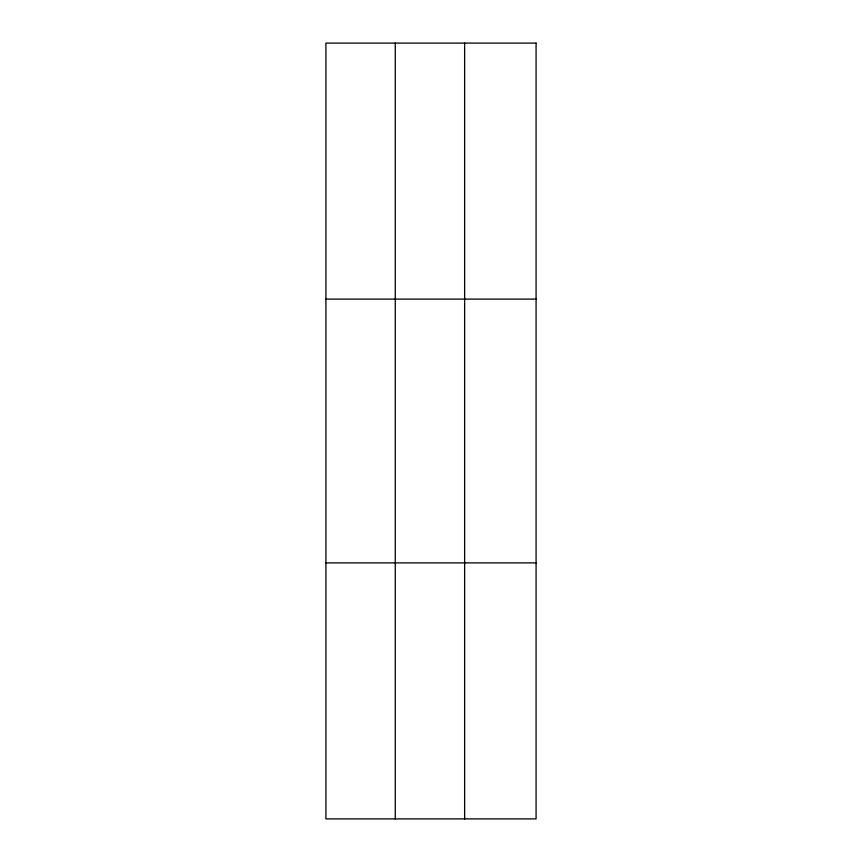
<?xml version="1.0" encoding="UTF-8"?>
<svg xmlns="http://www.w3.org/2000/svg" width="862" height="862" viewBox="0 0 862 862"><rect width="100%" height="100%" fill="white"/><g stroke="black" fill="none" stroke-linecap="round" stroke-linejoin="round"><path stroke-width="1.29" d="M395.27 818.9L395.27 43.1M464.629 818.9L464.629 43.1M325.922 299.114L536.078 299.114M325.922 562.886L536.078 562.886M536.078 43.1L536.078 818.9L325.922 818.9L325.922 43.1L536.078 43.1"/></g></svg>
